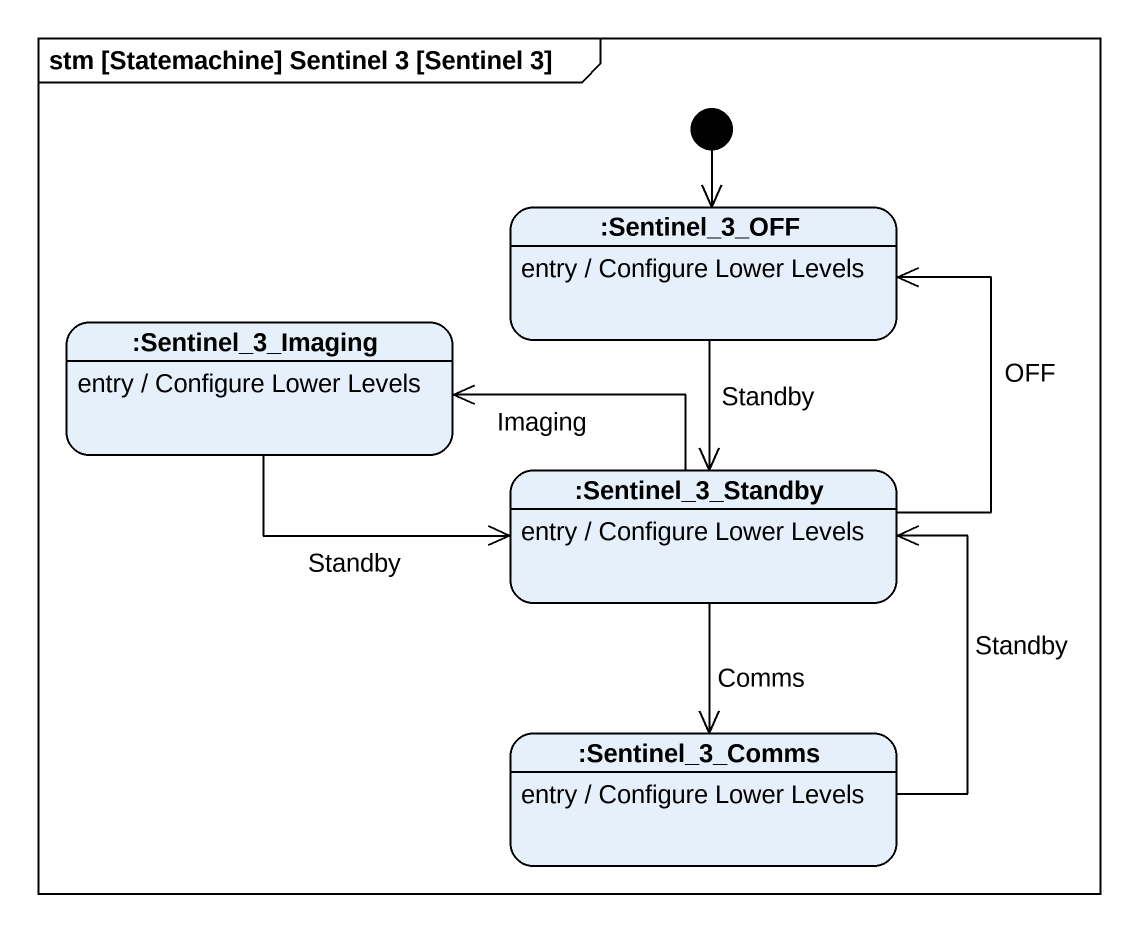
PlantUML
@startuml
mainframe stm [Statemachine] Sentinel 3 [Sentinel 3]
hide empty description
state ":Sentinel_3_OFF" as Sentinel_3_OFF
Sentinel_3_OFF : entry / Configure Lower Levels
state ":Sentinel_3_Imaging" as Sentinel_3_Imaging
Sentinel_3_Imaging : entry / Configure Lower Levels
state ":Sentinel_3_Standby" as Sentinel_3_Standby
Sentinel_3_Standby : entry / Configure Lower Levels
state ":Sentinel_3_Comms" as Sentinel_3_Comms
Sentinel_3_Comms : entry / Configure Lower Levels
[*] --> Sentinel_3_OFF
Sentinel_3_OFF --> Sentinel_3_Standby : Standby
Sentinel_3_Imaging -right-> Sentinel_3_Standby : Standby
Sentinel_3_Standby -up-> Sentinel_3_OFF : OFF
Sentinel_3_Standby -left-> Sentinel_3_Imaging : Imaging
Sentinel_3_Standby --> Sentinel_3_Comms : Comms
Sentinel_3_Comms -up-> Sentinel_3_Standby : Standby
@enduml
